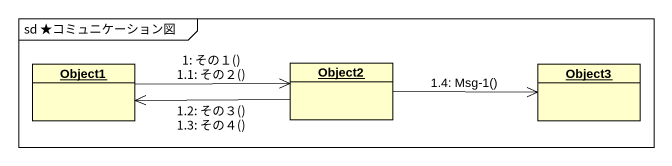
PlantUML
@startuml
mainframe sd ★コミュニケーション図
hide circle
hide empty members
object Object1
object Object2
object Object3
Object1 -right-> Object2 : 1: その１()\n1.1: その２()
Object2 -left-> Object1 : 1.2: その３()\n1.3: その４()
Object2 -right-> Object3 : 1.4: Msg-1()
@enduml
